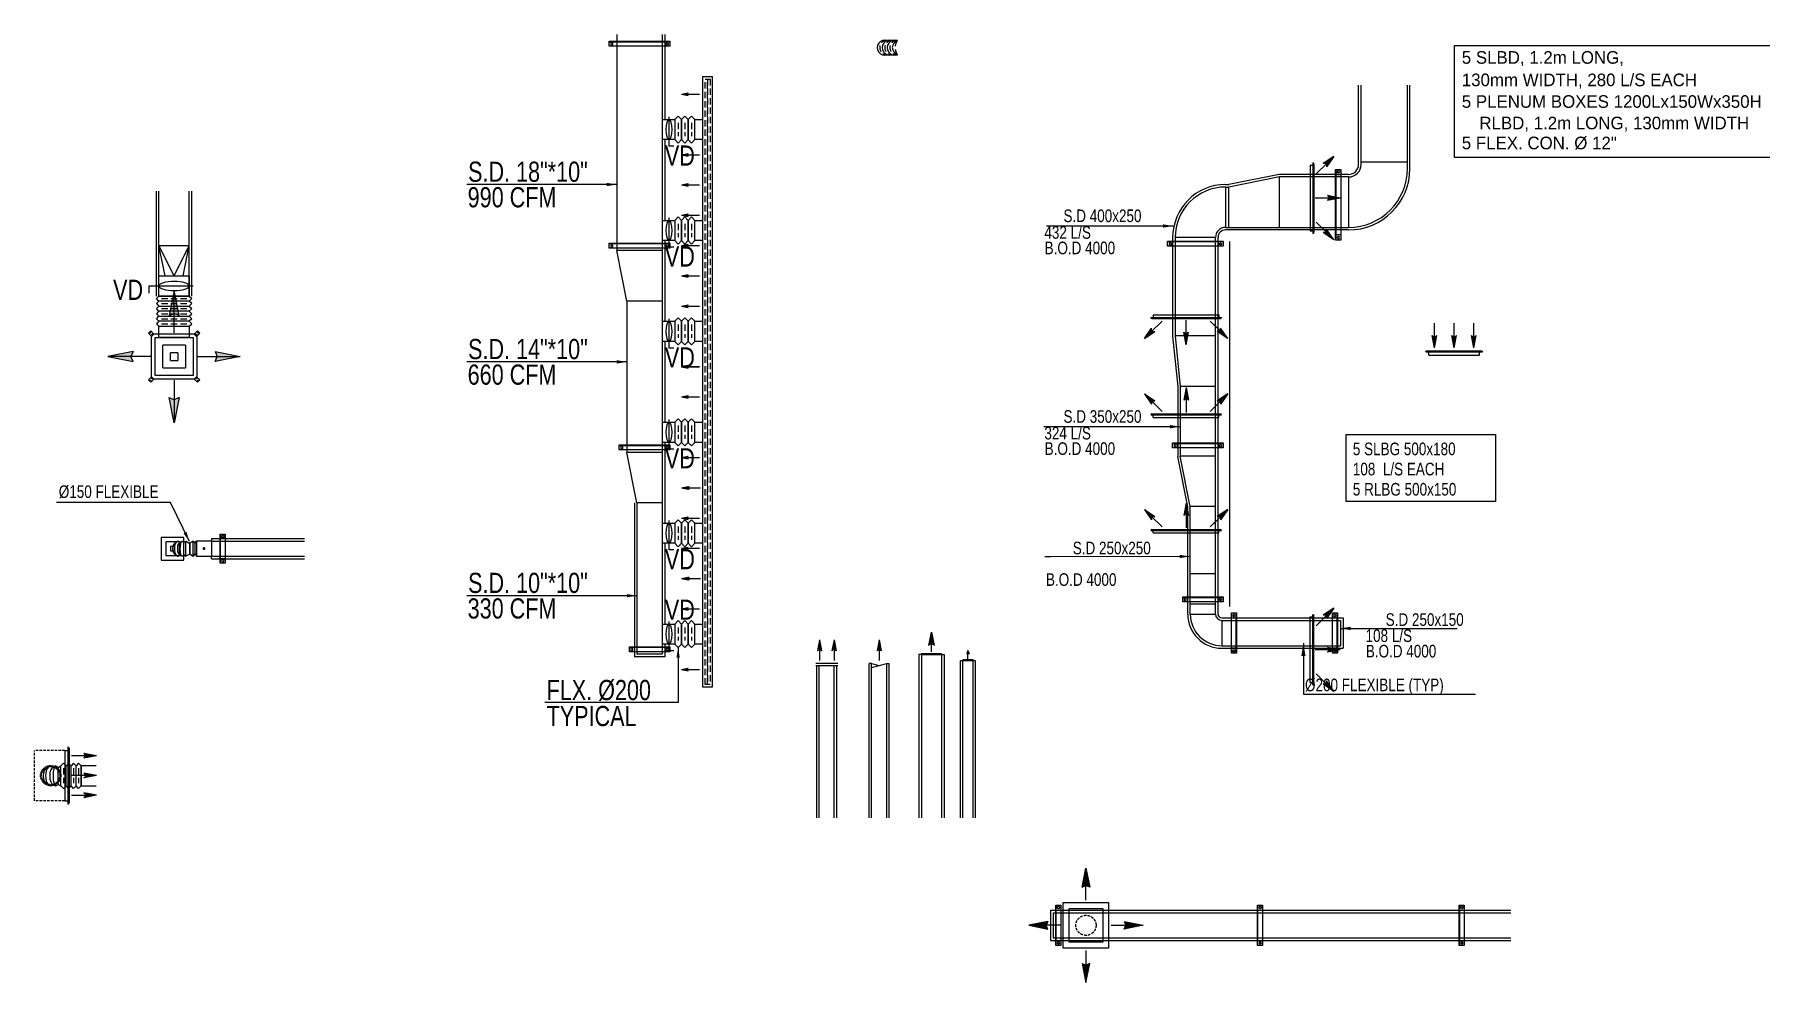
# Model space of a CAD drawing. Header units: millimetres. Extents: x -21221 to 1625077, y -149981 to 356550.
# Drawn here: x 780061 to 797169, y 228025 to 237419 of the extents above; entities that cross this region are included whole.
import ezdxf
from ezdxf.enums import TextEntityAlignment as Align

# ---------------------------------------------------------------- set-up
doc = ezdxf.new("R2010")
doc.units = ezdxf.units.MM
doc.header["$LTSCALE"] = 1000
doc.header["$MEASUREMENT"] = 0
doc.linetypes.add('HIDDEN', pattern=[0.375, 0.25, -0.125])
doc.linetypes.add('HIDDEN2', pattern=[0.1875, 0.125, -0.0625])
doc.layers.get('0').update_dxf_attribs({"linetype": 'CONTINUOUS'})
for name, color, linetype in [('11-F-A-DUCT', 11, 'CONTINUOUS'), ('12- S. & R.  DIFFUSER-GRILLES', 12, 'CONTINUOUS'), ('12- S. R.  DIFFUSER-GRILLES', 12, 'CONTINUOUS'), ('12-FLEXABLE', 12, 'CONTINUOUS'), ('3- SUPPLY DUCT', 3, 'CONTINUOUS'), ('3-SUPPLY-DUCT', 3, 'CONTINUOUS'), ('4-DUCT-TEXT', 4, 'CONTINUOUS'), ('9- DUCT INSULATION', 9, 'CONTINUOUS'), ('9- S.R.PIPE INSULATION', 9, 'CONTINUOUS'), ('_M-HVAC EQUIP.', 6, 'CONTINUOUS'), ('DIM-DPME-1-50', 10, 'CONTINUOUS')]:
    doc.layers.add(name, color=color, linetype=linetype)
doc.styles.add('DIM-DPME-1-50', font='romans.shx')
doc.styles.add('ROMANS', font='romans.shx', dxfattribs={"width": 0.85})
doc.styles.add('STENCIL', font='stencil.shx')
doc.styles.add('TEXT-P', font='stencil.shx', dxfattribs={"height": 0.3})
doc.dimstyles.new('ARROW', dxfattribs={"dimscale": 0, "dimtxt": 125, "dimasz": 125, "dimexe": 20, "dimexo": 20, "dimgap": 15, "dimtad": 1, "dimdec": 0, "dimzin": 1, "dimdsep": 46, "dimtxsty": 'DIM-DPME-1-50', "dimblk": 'DIM-DPME-1-50', "dimcen": 1.25, "dimdle": 250, "dimclrd": 33, "dimclre": 33, "dimclrt": 4, "dimadec": 0, "dimazin": 2, "dimtfac": 1, "dimtdec": 0, "dimtmove": 0, "dimatfit": 3, "dimfxl": 1, "dimtolj": 1, "dimtzin": 0, "dimarcsym": 0})
doc.dimstyles.get("Standard").update_dxf_attribs({"dimtxt": 125, "dimasz": 200, "dimexe": 0.18, "dimexo": 0.0625, "dimgap": 0.09, "dimtad": 0, "dimtih": 1, "dimtoh": 1, "dimdec": 4, "dimlfac": 0.1, "dimzin": 0, "dimdsep": 46, "dimtxsty": 'ROMANS', "dimcen": 0.09, "dimclrd": 1, "dimclre": 1, "dimclrt": 256, "dimadec": 0, "dimazin": 0, "dimtfac": 1, "dimtdec": 4, "dimtofl": 0, "dimtmove": 0, "dimatfit": 3, "dimfxl": 1, "dimtolj": 1, "dimtzin": 0, "dimarcsym": 0})

# ---------------------------------------------------------------- blocks, each defined once
blk = doc.blocks.new('4DS12')
at = {"color": 13}
for p, q in [((-40, 325), (0, 525)), ((0, 188), (0, 525)), ((0, 525), (40, 325)), ((-40, 325), (0, 342)), ((40, 325), (0, 342)), ((-325, 40), (-525, 0)), ((-188, 0), (-525, 0)), ((-525, 0), (-325, -40)), ((-325, 40), (-342, 0)), ((-325, -40), (-342, 0)), ((-90, 90), (-90, -90)), ((-90, 90), (90, 90)), ((-30, 30), (-30, -30)), ((-30, 30), (30, 30)), ((30, -30), (30, 30)), ((90, -90), (90, 90)), ((188, 0), (525, 0)), ((325, 40), (525, 0)), ((325, 40), (342, 0)), ((325, -40), (342, 0)), ((525, 0), (325, -40)), ((90, -90), (-90, -90)), ((30, -30), (-30, -30)), ((0, -188), (0, -525)), ((-40, -325), (0, -525)), ((-40, -325), (0, -342)), ((40, -325), (0, -342)), ((0, -525), (40, -325))]:
    blk.add_line(p, q, dxfattribs=at)
at = {"color": 12}
blk.add_lwpolyline([(-150, -150), (150, -150), (150, 150), (-150, 150)], close=True, dxfattribs=at)
at = {"color": 13}
for points in [[(-40, 325), (0, 342), (0, 525)], [(40, 325), (0, 342), (0, 525)], [(-325, 40), (-342, 0), (-525, 0)], [(-325, -40), (-342, 0), (-525, 0)], [(325, 40), (342, 0), (525, 0)], [(325, -40), (342, 0), (525, 0)], [(-40, -325), (0, -342), (0, -525)], [(40, -325), (0, -342), (0, -525)]]:
    blk.add_solid(points, dxfattribs=at)
blk = doc.blocks.new('DIM-DPME-1-50')
at = {"layer": 'DIM-DPME-1-50', "color": 4}
blk.add_line((0, 100), (0, -100), dxfattribs=at)
at = {"layer": 'DIM-DPME-1-50', "color": 5}
blk.add_line((70.71, 70.71), (-70.71, -70.71), dxfattribs=at)
at = {"layer": 'DIM-DPME-1-50'}
blk.add_line((100, 0), (-100, 0), dxfattribs=at)
blk = doc.blocks.new('S.G')
at = {"layer": '12- S. R.  DIFFUSER-GRILLES'}
for points in [[(0, 361), (24, 237), (0, 262), (-24, 237)], [(-413, 299), (-309, 228), (-343, 229), (-342, 195)], [(413, 299), (309, 228), (343, 229), (342, 195)]]:
    blk.add_hatch(color=13, dxfattribs=at).paths.add_polyline_path(points)
at = {"layer": '12- S. R.  DIFFUSER-GRILLES', "color": 13}
for p, q in [((0, 361), (-24, 237)), ((0, 361), (24, 237)), ((-413, 299), (-309, 228)), ((-413, 299), (-342, 195)), ((-343, 229), (-239, 125)), ((-343, 229), (-309, 228)), ((-343, 229), (-342, 195)), ((0, 262), (-24, 237)), ((0, 262), (0, 115)), ((0, 262), (24, 237)), ((343, 229), (239, 125)), ((413, 299), (309, 228)), ((343, 229), (309, 228)), ((413, 299), (342, 195)), ((343, 229), (342, 195))]:
    blk.add_line(p, q, dxfattribs=at)
at = {"layer": '12- S. R.  DIFFUSER-GRILLES'}
for p, q in [((-350, 90), (350, 90)), ((-350, 90), (-350, 90)), ((-340, 100), (340, 100)), ((-325, 65), (-325, 90)), ((-325, 65), (325, 65)), ((325, 65), (325, 90)), ((350, 90), (350, 90))]:
    blk.add_line(p, q, dxfattribs=at)
for centre, start, end in [((-340, 90), 90, 180), ((340, 90), 360, 90)]:
    blk.add_arc(centre, 10, start, end, dxfattribs=at)
blk = doc.blocks.new('*U914')
for points in [[(71, 195), (194, 219), (170, 195), (194, 172)], [(71, 0), (194, 23), (170, 0), (194, -24)], [(71, -196), (194, -172), (170, -196), (194, -219)]]:
    blk.add_hatch(color=13).paths.add_polyline_path(points)
at = {"color": 12}
for p, q in [((0, -250), (0, 250)), ((0, 250), (31, 250)), ((31, -281), (31, 281)), ((31, 281), (31, 281)), ((44, -269), (44, 269)), ((0, -250), (31, -250)), ((31, -281), (31, -281))]:
    blk.add_line(p, q, dxfattribs=at)
at = {"color": 13}
for p, q in [((71, 195), (194, 219)), ((71, 195), (194, 172)), ((170, 196), (195, 219)), ((170, 196), (317, 196)), ((170, 196), (195, 172)), ((71, 0), (194, 23)), ((170, 0), (195, 24)), ((170, 0), (317, 0)), ((170, 0), (195, -24)), ((71, 0), (194, -24)), ((71, -196), (194, -172)), ((71, -196), (194, -219)), ((170, -196), (195, -172)), ((170, -196), (317, -196)), ((170, -196), (195, -219))]:
    blk.add_line(p, q, dxfattribs=at)
at = {"color": 12}
for centre, start, end in [((31, 269), 0, 90), ((31, -269), 270, 0)]:
    blk.add_arc(centre, 12.5, start, end, dxfattribs=at)
blk = doc.blocks.new('S.')
at = {"layer": '12- S. & R.  DIFFUSER-GRILLES'}
for points in [[(613, 196), (490, 172), (514, 196), (490, 219)], [(613, 0), (490, -23), (514, 0), (490, 24)], [(613, -195), (490, -219), (514, -195), (490, -172)]]:
    blk.add_hatch(color=13, dxfattribs=at).paths.add_polyline_path(points)
at = {"layer": '12- S. & R.  DIFFUSER-GRILLES', "color": 12}
for p, q in [((300, 250), (300, -250)), ((300, 250), (331, 250)), ((331, 281), (331, -281)), ((331, 281), (331, 281)), ((344, 269), (344, -269)), ((300, -250), (331, -250)), ((331, -281), (331, -281))]:
    blk.add_line(p, q, dxfattribs=at)
at = {"layer": '12- S. & R.  DIFFUSER-GRILLES', "color": 13}
for p, q in [((514, 196), (367, 196)), ((613, 196), (490, 219)), ((514, 196), (490, 219)), ((613, 196), (490, 172)), ((514, 196), (490, 172)), ((613, 0), (490, 24)), ((514, 0), (490, 24)), ((613, 0), (490, -23)), ((514, 0), (367, 0)), ((514, 0), (490, -24)), ((514, -196), (367, -196)), ((613, -195), (490, -172)), ((514, -196), (490, -172)), ((613, -195), (490, -219)), ((514, -196), (490, -219))]:
    blk.add_line(p, q, dxfattribs=at)
at = {"layer": '12- S. & R.  DIFFUSER-GRILLES', "color": 12}
for centre, start, end in [((331, 269), 360, 90), ((331, -269), 270, 360)]:
    blk.add_arc(centre, 12.5, start, end, dxfattribs=at)
at = {"layer": '12-FLEXABLE', "linetype": 'HIDDEN', "ltscale": 0.05}
for radius in [100, 90]:
    blk.add_circle((160, 0), radius, dxfattribs=at)
at = {"layer": '3-SUPPLY-DUCT', "linetype": 'HIDDEN', "ltscale": 0.1}
for p, q in [((300, 250), (0, 250)), ((0, -250), (0, 250)), ((300, -250), (0, -250))]:
    blk.add_line(p, q, dxfattribs=at)
blk = doc.blocks.new('flexbend-o')
at = {"layer": '12-FLEXABLE'}
for p, q in [((0.5, 1), (-0.5, 1)), ((-0.421, 0.868), (-0.5, 1)), ((-0.5, 0.738), (-0.421, 0.868)), ((0.421, 0.868), (0.5, 1)), ((0.5, 0.738), (0.421, 0.868)), ((-0.5, 0.499), (-0.421, 0.614)), ((-0.421, 0.614), (-0.475, 0.698)), ((0.421, 0.614), (0.475, 0.698)), ((0.5, 0.499), (0.421, 0.614))]:
    blk.add_line(p, q, dxfattribs=at)
for centre, major_axis, ratio, start_param, end_param in [((0, 0.868), (0.421, 0), 0.069308, 3.141593, 6.283185), ((0, 0.497), (0.5, 0), 0.522915, 3.13548, 6.289298), ((0, 0.738), (0.5, 0), 0.25474, 3.141593, 6.283185), ((0, 0.614), (0.421, 0), 0.409731, 3.141593, 6.283185), ((0, 0.389), (0.421, 0), 0.63154, 3.276957, 6.147821)]:
    blk.add_ellipse(centre, major_axis=major_axis, ratio=ratio, start_param=start_param, end_param=end_param, dxfattribs=at)
at = {"layer": '12-FLEXABLE', "flags": 1}
for tag, p in [('A', (-0.5, 1)), ('B', (0.5, 1))]:
    blk.add_attdef(tag, text='', height=0.001, dxfattribs=at).set_placement(p, align=Align.MIDDLE)
blk = doc.blocks.new('A$C7BB643422')
at = {"layer": '12- S. R.  DIFFUSER-GRILLES'}
for p, q in [((-351, -103, 0), (-351, 97, 0)), ((-301, -103, 0), (-301, 97, 0)), ((-251, -103, 0), (-251, 97, 0)), ((-176, 122, 0), (-201, 97, 0)), ((-151, 97, 0), (-176, 122, 0)), ((-151, -103, 0), (-151, 97, 0))]:
    blk.add_line(p, q, dxfattribs=at)
at = {"layer": '12- S. R.  DIFFUSER-GRILLES', "color": 13, "linetype": 'HIDDEN', "ltscale": 0.25}
for p, q in [((-326, 73, 0), (-326, -76, 0)), ((-276, 73, 0), (-276, -76, 0)), ((-226, 73, 0), (-226, -76, 0)), ((-176, 73, 0), (-176, -76, 0))]:
    blk.add_line(p, q, dxfattribs=at)
at = {"layer": '12-FLEXABLE'}
for p, q in [((-326, 122, 0), (-351, 97, 0)), ((-301, 97, 0), (-326, 122, 0)), ((-276, 122, 0), (-301, 97, 0)), ((-301, -103, 0), (-301, 97, 0)), ((-301, -103, 0), (-301, 97, 0)), ((-251, 97, 0), (-276, 122, 0)), ((-226, 122, 0), (-251, 97, 0)), ((-251, -103, 0), (-251, 97, 0)), ((-251, -103, 0), (-251, 97, 0)), ((-201, 97, 0), (-226, 122, 0)), ((-201, -103), (-201, 97)), ((-201, -103), (-201, 97)), ((-326, -128, 0), (-351, -103, 0)), ((-301, -103, 0), (-326, -128, 0)), ((-276, -128, 0), (-301, -103, 0)), ((-251, -103), (-276, -128, 0)), ((-226, -127, 0), (-251, -103)), ((-201, -103, 0), (-226, -127, 0)), ((-176, -128, 0), (-201, -103, 0)), ((-151, -103, 0), (-176, -128, 0))]:
    blk.add_line(p, q, dxfattribs=at)
at = {"layer": '12-FLEXABLE', "elevation": 0}
blk.add_lwpolyline([(-1, 97), (-151, 97), (-151, -103), (-1, -103)], dxfattribs=at)
blk.add_lwpolyline([(-122, -65, 0, 0, 0), (-80, -9, 15, 15, 1), (-71, 3, 15, 15, 1), (-80, -9, 0, 0, 0), (-29, 59, 0, 0, 0)], format="xyseb", dxfattribs=at)
blk = doc.blocks.new('FLEX-CP482.46x150')
for p, q in [((166, 53), (150, 75)), ((182, 75), (166, 53)), ((166, 53), (182, 75)), ((166, -53), (166, 53)), ((220, 53), (182, 75)), ((182, 75), (182, -75)), ((217, 55), (255, 76)), ((217, -52), (217, 55)), ((220, -53), (220, 53)), ((255, 76), (255, -74)), ((166, -53), (150, -75)), ((150, -75), (166, -53)), ((182, -75), (166, -53)), ((220, -53), (182, -75)), ((182, -75), (220, -53)), ((255, -74), (217, -52))]:
    blk.add_line(p, q)
blk.add_lwpolyline([(0, -75), (150, -75), (150, 75), (0, 75)])
blk.add_lwpolyline([(116, 41, 0, 0, 0), (80, 5, 15, 15, 1), (70, -5, 15, 15, 1), (80, 5, 0, 0, 0), (34, -41, 0, 0, 0)], format="xyseb")
at = {"xscale": 150, "yscale": 150, "zscale": 150, "rotation": 90}
blk.add_blockref('flexbend-o', (405, 1), dxfattribs=at)
blk = doc.blocks.new('4DS9')
at = {"color": 13}
for points in [[(0, 283, 0, 30.1, 0), (0, 210, 0, 0, 0), (0, 148, 0, 0, 0)], [(-283, 0, 0, 30.1, 0), (-210, 0, 0, 0, 0), (-148, 0, 0, 0, 0)], [(283, 0, 0, 30.1, 0), (210, 0, 0, 0, 0), (148, 0, 0, 0, 0)], [(0, -283, 0, 30.1, 0), (0, -210, 0, 0, 0), (0, -148, 0, 0, 0)]]:
    blk.add_lwpolyline(points, format="xyseb", dxfattribs=at)
at = {"color": 12}
blk.add_lwpolyline([(-112, -112), (112, -112), (112, 112), (-112, 112)], close=True, dxfattribs=at)
at = {"color": 13}
for points in [[(-68, -68), (68, -68), (68, 68), (-68, 68)], [(-22, -22), (22, -22), (22, 22), (-22, 22)]]:
    blk.add_lwpolyline(points, close=True, dxfattribs=at)
blk = doc.blocks.new('F.C')
at = {"layer": '3-SUPPLY-DUCT', "color": 12, "linetype": 'Continuous'}
blk.add_line((-100, 0), (100, 0), dxfattribs=at)
at = {"layer": '3-SUPPLY-DUCT', "color": 13, "linetype": 'HIDDEN', "ltscale": 0.25}
for p, q in [((-67, -157), (65, -157)), ((-67, -224), (65, -224)), ((-67, -291), (65, -291))]:
    blk.add_line(p, q, dxfattribs=at)
at = {"layer": '3-SUPPLY-DUCT', "color": 12, "linetype": 'Continuous'}
for points in [[(-100, 0), (-100, -125), (100, -125), (100, 0)], [(134, -158), (100, -192), (-100, -192), (-134, -158), (-100, -125), (100, -125), (134, -158)], [(166, -116), (166, -68), (-126, -68)], [(134, -225), (100, -258), (-100, -258), (-134, -225), (-100, -192), (100, -192), (134, -225)], [(134, -291), (100, -325), (-100, -325), (-134, -291), (-100, -258), (100, -258), (134, -291)]]:
    blk.add_lwpolyline(points, dxfattribs=at)
blk.add_lwpolyline([(100, -400), (100, -325), (-100, -325), (-100, -400)], close=True, dxfattribs=at)
blk.add_ellipse((0, -68), major_axis=(-100, 0), ratio=0.300588, dxfattribs=at)
blk = doc.blocks.new('s vector')
blk.add_hatch(color=13).paths.add_polyline_path([(0, 200), (13, 132), (0, 145), (-13, 132)])
at = {"color": 13}
for p, q in [((0, 200), (-13, 132)), ((0, 200), (13, 132)), ((0, 145), (-13, 132)), ((0, 145), (0, 20)), ((0, 145), (13, 132))]:
    blk.add_line(p, q, dxfattribs=at)
blk = doc.blocks.new('A$C45603DD6')
at = {"layer": '3-SUPPLY-DUCT', "color": 12}
blk.add_lwpolyline([(0, -3024), (-100, -3024), (-100, 3024), (0, 3024)], close=True, dxfattribs=at)
at = {"layer": '3-SUPPLY-DUCT', "color": 13, "linetype": 'HIDDEN', "ltscale": 0.25}
for points in [[(-50, -3000), (-50, 3000), (-75, 3000), (-75, -3000)], [(-25, -3000), (-25, 3000), (-50, 3000), (-50, -3000)]]:
    blk.add_lwpolyline(points, close=True, dxfattribs=at)
at = {"layer": '3-SUPPLY-DUCT', "color": 33, "linetype": 'Continuous', "rotation": 90}
for p in [(-110, 2850), (-110, 2250), (-110, 1950), (-99, 1950), (-110, 1650), (-110, 1350), (-110, 1050), (-99, 1050), (-110, 750), (-110, 150), (-110, -150), (-110, -750), (-110, -1050), (-110, -1351), (-110, -1651), (-110, -1951), (-110, -2251), (-110, -2850)]:
    blk.add_blockref('s vector', p, dxfattribs=at)
at = {"layer": '3-SUPPLY-DUCT', "color": 33, "linetype": 'Continuous', "extrusion": (0, 0, -1), "zscale": -1, "rotation": 270}
for p in [(110, 2850), (110, 2250), (110, 1950), (110, 1650), (110, 1350), (110, 1050), (110, 750), (110, 150), (110, -151), (110, -751), (110, -1051), (110, -1351), (110, -1651), (110, -1951), (110, -2251), (110, -2851)]:
    blk.add_blockref('s vector', p, dxfattribs=at)
at = {"layer": '3-SUPPLY-DUCT', "color": 33, "linetype": 'Continuous', "xscale": -1, "rotation": 90}
for p in [(-99, 1950), (-99, 1049)]:
    blk.add_blockref('s vector', p, dxfattribs=at)
blk = doc.blocks.new('A$C31B2604D')
at = {"layer": '11-F-A-DUCT', "color": 13}
for p, q in [((75, 198), (55, 98)), ((75, 50), (75, 198)), ((95, 98), (75, 198))]:
    blk.add_line(p, q, dxfattribs=at)
at = {"layer": '11-F-A-DUCT'}
for p, q in [((150, 38), (0, 38)), ((0, 38), (0, 0)), ((150, 32), (0, 32)), ((150, 38), (150, 0))]:
    blk.add_line(p, q, dxfattribs=at)
at = {"layer": '11-F-A-DUCT', "color": 13}
for points in [[(55, 98), (75, 106), (75, 198)], [(95, 98), (75, 106), (75, 198)]]:
    blk.add_solid(points, dxfattribs=at)
blk = doc.blocks.new('FG')
at = {"lineweight": -3}
blk.add_hatch(color=256, dxfattribs=at).paths.add_polyline_path([(107, 192), (137, 283), (168, 192)])
at = {"linetype": 'Continuous', "lineweight": -3}
for p, q in [((275, 25), (0, 25)), ((0, 25), (0, 0)), ((275, 0), (0, 0)), ((275, 25), (275, 0))]:
    blk.add_line(p, q, dxfattribs=at)
at = {"lineweight": -3}
for p, q in [((137, 283), (107, 192)), ((168, 192), (107, 192)), ((137, 283), (168, 192)), ((137, 25), (137, 192))]:
    blk.add_line(p, q, dxfattribs=at)
blk = doc.blocks.new('S10')
at = {"color": 9, "linetype": 'HIDDEN2', "ltscale": 500}
blk.add_line((-200, 20), (200, 20), dxfattribs=at)
at = {"color": 9}
for points in [[(-200, 25), (200, 25), (200, -25), (-200, -25)], [(-185, -9), (-175, -15), (-165, -9), (-165, 3), (-175, 9), (-185, 3)], [(185, -9), (175, -15), (165, -9), (165, 3), (175, 9), (185, 3)]]:
    blk.add_lwpolyline(points, close=True, dxfattribs=at)
blk = doc.blocks.new('S14')
at = {"color": 9, "linetype": 'HIDDEN2', "ltscale": 500}
blk.add_line((-250, 20), (250, 20), dxfattribs=at)
at = {"color": 9}
for points in [[(-250, 25), (250, 25), (250, -25), (-250, -25)], [(-235, -9), (-225, -15), (-215, -9), (-215, 3), (-225, 9), (-235, 3)], [(235, -9), (225, -15), (215, -9), (215, 3), (225, 9), (235, 3)]]:
    blk.add_lwpolyline(points, close=True, dxfattribs=at)
blk = doc.blocks.new('S18')
at = {"color": 9, "linetype": 'HIDDEN2', "ltscale": 500}
blk.add_line((-300, 20), (300, 20), dxfattribs=at)
at = {"color": 9}
for points in [[(-300, 25), (300, 25), (300, -25), (-300, -25)], [(-285, -9), (-275, -15), (-265, -9), (-265, 3), (-275, 9), (-285, 3)], [(285, -9), (275, -15), (265, -9), (265, 3), (275, 9), (285, 3)]]:
    blk.add_lwpolyline(points, close=True, dxfattribs=at)
blk = doc.blocks.new('18X18-S-200-FLEX')
at = {"color": 13}
for p, q in [((-38, 379), (0, 566)), ((0, 250), (0, 566)), ((0, 566), (37, 379)), ((-38, 379), (0, 395)), ((37, 379), (0, 395)), ((-379, 37), (-566, 0)), ((-379, 37), (-395, 0)), ((379, 37), (566, 0)), ((379, 37), (395, 0)), ((-250, 0), (-566, 0)), ((-566, 0), (-379, -38)), ((-379, -38), (-395, 0)), ((250, 0), (566, 0)), ((379, -38), (395, 0)), ((566, 0), (379, -38)), ((0, -250), (0, -566)), ((-38, -379), (0, -566)), ((-38, -379), (0, -395)), ((37, -379), (0, -395)), ((0, -566), (37, -379))]:
    blk.add_line(p, q, dxfattribs=at)
for points in [[(-38, 379), (0, 395), (0, 566)], [(37, 379), (0, 395), (0, 566)], [(-379, 37), (-395, 0), (-566, 0)], [(379, 37), (395, 0), (566, 0)], [(-379, -38), (-395, 0), (-566, 0)], [(379, -38), (395, 0), (566, 0)], [(-38, -379), (0, -395), (0, -566)], [(37, -379), (0, -395), (0, -566)]]:
    blk.add_solid(points, dxfattribs=at)
at = {"layer": '12- S. & R.  DIFFUSER-GRILLES', "ltscale": 0.2}
blk.add_lwpolyline([(225, 225), (225, -225), (-225, -225), (-225, 225)], close=True, dxfattribs=at)
at = {"layer": '12- S. & R.  DIFFUSER-GRILLES', "color": 13, "ltscale": 0.2}
blk.add_lwpolyline([(168, 168), (168, -168), (-168, -168), (-168, 168)], close=True, dxfattribs=at)
at = {"layer": '12- S. & R.  DIFFUSER-GRILLES', "color": 13, "linetype": 'HIDDEN2', "ltscale": 0.2}
blk.add_circle((0, 0), 100, dxfattribs=at)

msp = doc.modelspace()

# ---------------------------------------------------------------- hatches: boundary and pattern name
at = {"layer": '11-F-A-DUCT'}
for points in [[(787841.4, 231419.8), (787862.3, 231310.3), (787841.4, 231331.8), (787820.4, 231310.3)], [(787986.2, 231419.8), (787965.2, 231310.3), (787986.2, 231331.8), (788007.1, 231310.3)], [(788433.3, 231419.8), (788412.3, 231310.3), (788433.3, 231331.8), (788454.2, 231310.3)]]:
    msp.add_hatch(color=256, dxfattribs=at).paths.add_polyline_path(points)

# ---------------------------------------------------------------- linework, layer by layer
at = {"color": 9}
for p, q in [((792958, 235382.5), (792958, 236082.5)), ((792958, 236082.5), (793008, 236082.5)), ((792958, 236032.5), (793008, 236032.5)), ((792974.2, 236057.5), (792980.1, 236067.7)), ((792980.1, 236047.3), (792974.2, 236057.5)), ((792980.1, 236067.7), (792991.9, 236067.7)), ((792991.9, 236047.3), (792980.1, 236047.3)), ((792991.9, 236067.7), (792997.9, 236057.5)), ((792997.9, 236057.5), (792991.9, 236047.3)), ((793008, 236082.5), (793008, 235382.5)), ((793008, 235432.5), (792958, 235432.5)), ((792980.1, 235417.7), (792974.2, 235407.5)), ((792991.9, 235417.7), (792980.1, 235417.7)), ((792997.9, 235407.5), (792991.9, 235417.7)), ((791292.2, 235371.8), (791842.2, 235371.8)), ((791292.2, 235321.8), (791292.2, 235371.8)), ((791842.2, 235321.8), (791292.2, 235321.8)), ((791317.2, 235355.6), (791307, 235349.7)), ((791307, 235349.7), (791307, 235337.9)), ((791307, 235337.9), (791317.2, 235332)), ((791327.4, 235349.7), (791317.2, 235355.6)), ((791317.2, 235332), (791327.4, 235337.9)), ((791327.4, 235337.9), (791327.4, 235349.7)), ((791342.2, 235321.8), (791342.2, 235371.8)), ((791792.2, 235371.8), (791792.2, 235321.8)), ((791807, 235349.7), (791817.2, 235355.6)), ((791807, 235337.9), (791807, 235349.7)), ((791817.2, 235332), (791807, 235337.9)), ((791817.2, 235355.6), (791827.4, 235349.7)), ((791827.4, 235337.9), (791817.2, 235332)), ((791827.4, 235349.7), (791827.4, 235337.9)), ((791842.2, 235371.8), (791842.2, 235321.8)), ((793008, 235382.5), (792958, 235382.5)), ((792974.2, 235407.5), (792980.1, 235397.3)), ((792980.1, 235397.3), (792991.9, 235397.3)), ((792991.9, 235397.3), (792997.9, 235407.5)), ((791342.2, 233371.8), (791842.2, 233371.8)), ((791342.2, 233321.8), (791342.2, 233371.8)), ((791392.2, 233321.8), (791392.2, 233371.8)), ((791792.2, 233371.8), (791792.2, 233321.8)), ((791842.2, 233371.8), (791842.2, 233321.8)), ((791842.2, 233321.8), (791342.2, 233321.8)), ((791367.2, 233355.6), (791357, 233349.7)), ((791357, 233349.7), (791357, 233337.9)), ((791357, 233337.9), (791367.2, 233332)), ((791377.4, 233349.7), (791367.2, 233355.6)), ((791367.2, 233332), (791377.4, 233337.9)), ((791377.4, 233337.9), (791377.4, 233349.7)), ((791807, 233349.7), (791817.2, 233355.6)), ((791807, 233337.9), (791807, 233349.7)), ((791817.2, 233332), (791807, 233337.9)), ((791817.2, 233355.6), (791827.4, 233349.7)), ((791827.4, 233337.9), (791817.2, 233332)), ((791827.4, 233349.7), (791827.4, 233337.9)), ((781949.7, 232424.6), (781899.7, 232424.6)), ((781904.7, 232180), (781904.7, 232469.2)), ((781949.7, 232224.6), (781899.7, 232224.6)), ((791442.2, 231845.8), (791842.2, 231845.8)), ((791442.2, 231795.8), (791442.2, 231845.8)), ((791467.2, 231829.6), (791457, 231823.7)), ((791457, 231823.7), (791457, 231811.9)), ((791477.4, 231823.7), (791467.2, 231829.6)), ((791477.4, 231811.9), (791477.4, 231823.7)), ((791492.2, 231795.8), (791492.2, 231845.8)), ((791792.2, 231845.8), (791792.2, 231795.8)), ((791807, 231823.7), (791817.2, 231829.6)), ((791807, 231811.9), (791807, 231823.7)), ((791817.2, 231829.6), (791827.4, 231823.7)), ((791827.4, 231823.7), (791827.4, 231811.9)), ((791842.2, 231845.8), (791842.2, 231795.8)), ((791842.2, 231795.8), (791442.2, 231795.8)), ((791457, 231811.9), (791467.2, 231806)), ((791467.2, 231806), (791477.4, 231811.9)), ((791817.2, 231806), (791807, 231811.9)), ((791827.4, 231811.9), (791817.2, 231806)), ((791925, 231287.3), (791925, 231687.3)), ((791925, 231687.3), (791975, 231687.3)), ((791941.1, 231672.5), (791935.2, 231662.3)), ((791935.2, 231662.3), (791941.1, 231652)), ((791952.9, 231672.5), (791941.1, 231672.5)), ((791941.1, 231652), (791952.9, 231652)), ((791958.9, 231662.3), (791952.9, 231672.5)), ((791952.9, 231652), (791958.9, 231662.3)), ((791975, 231687.3), (791975, 231287.3)), ((792925.5, 231287.3), (792925.5, 231687.3)), ((792925.5, 231687.3), (792975.5, 231687.3)), ((792941.6, 231672.5), (792935.7, 231662.3)), ((792935.7, 231662.3), (792941.6, 231652)), ((792953.4, 231672.5), (792941.6, 231672.5)), ((792941.6, 231652), (792953.4, 231652)), ((792959.4, 231662.3), (792953.4, 231672.5)), ((792953.4, 231652), (792959.4, 231662.3)), ((792975.5, 231687.3), (792975.5, 231287.3)), ((791925, 231637.3), (791975, 231637.3)), ((792925.5, 231637.3), (792975.5, 231637.3)), ((791975, 231337.3), (791925, 231337.3)), ((791935.2, 231312.3), (791941.1, 231322.5)), ((791941.1, 231302), (791935.2, 231312.3)), ((791941.1, 231322.5), (791952.9, 231322.5)), ((791952.9, 231322.5), (791958.9, 231312.3)), ((791958.9, 231312.3), (791952.9, 231302)), ((792975.5, 231337.3), (792925.5, 231337.3)), ((792935.7, 231312.3), (792941.6, 231322.5)), ((792941.6, 231302), (792935.7, 231312.3)), ((792941.6, 231322.5), (792953.4, 231322.5)), ((792953.4, 231322.5), (792959.4, 231312.3)), ((792959.4, 231312.3), (792953.4, 231302)), ((791975, 231287.3), (791925, 231287.3)), ((791952.9, 231302), (791941.1, 231302)), ((792975.5, 231287.3), (792925.5, 231287.3)), ((792953.4, 231302), (792941.6, 231302))]:
    msp.add_line(p, q, dxfattribs=at)
at = {"color": 9, "linetype": 'HIDDEN2', "ltscale": 500}
for p, q in [((792963, 235382.5), (792963, 236082.5)), ((791292.2, 235366.8), (791842.2, 235366.8)), ((791342.2, 233366.8), (791842.2, 233366.8)), ((791442.2, 231840.8), (791842.2, 231840.8)), ((791970, 231687.3), (791970, 231287.3)), ((792970.5, 231687.3), (792970.5, 231287.3))]:
    msp.add_line(p, q, dxfattribs=at)
at = {"color": 7}
msp.add_line((791907.2, 235367.3), (791907.2, 231752.3), dxfattribs=at)
at = {"color": 9}
for points in [[(781899.7, 232180), (781899.7, 232469.2), (781949.7, 232469.2), (781949.7, 232180)], [(781933.6, 232454.5), (781939.5, 232444.2), (781933.6, 232434), (781921.8, 232434), (781915.8, 232444.2), (781921.8, 232454.5)], [(781933.6, 232194.8), (781939.5, 232205), (781933.6, 232215.3), (781921.8, 232215.3), (781915.8, 232205), (781921.8, 232194.8)]]:
    msp.add_lwpolyline(points, close=True, dxfattribs=at)
at = {"layer": '11-F-A-DUCT'}
for p, q in [((787841.4, 231419.8), (787820.4, 231310.3)), ((787841.4, 231331.8), (787820.4, 231310.3)), ((787841.4, 231419.8), (787862.3, 231310.3)), ((787841.4, 231419.8), (787841.4, 231215.1)), ((787841.4, 231331.8), (787862.3, 231310.3)), ((787986.2, 231419.8), (787965.2, 231310.3)), ((787986.2, 231331.8), (787965.2, 231310.3)), ((787986.2, 231419.8), (787986.2, 231215.1)), ((787986.2, 231419.8), (788007.1, 231310.3)), ((787986.2, 231331.8), (788007.1, 231310.3)), ((788433.3, 231419.8), (788412.3, 231310.3)), ((788433.3, 231331.8), (788412.3, 231310.3)), ((788433.3, 231419.8), (788433.3, 231215.1)), ((788433.3, 231419.8), (788454.2, 231310.3)), ((788433.3, 231331.8), (788454.2, 231310.3)), ((787803.9, 231190.1), (788023.7, 231190.1)), ((787803.9, 231165.1), (788023.7, 231165.1)), ((787838.8, 229655.6), (787838.8, 231165.1)), ((787988.8, 229655.6), (787988.8, 231165.1)), ((788358.3, 229655.6), (788358.3, 231185.2)), ((788358.3, 231145.1), (788508.3, 231185.2)), ((788358.3, 231185.2), (788433.3, 231165.1)), ((788508.3, 229655.6), (788508.3, 231185.2)), ((788851.7, 231283.7), (788851.7, 229655.6)), ((789051.7, 231283.7), (789051.7, 229655.6)), ((789264, 229655.6), (789264, 231212.8)), ((789364, 229655.6), (789364, 231212.8))]:
    msp.add_line(p, q, dxfattribs=at)
at = {"layer": '11-F-A-DUCT', "color": 9}
for p, q in [((787813.8, 229655.6), (787813.8, 231165.1)), ((788013.8, 229655.6), (788013.8, 231165.1)), ((788333.3, 229655.6), (788333.3, 231185.2)), ((788358.3, 231185.2), (788333.3, 231185.2)), ((788508.3, 231185.2), (788533.3, 231185.2)), ((788533.3, 229655.6), (788533.3, 231185.2)), ((788826.7, 231275.8), (788826.7, 229655.6)), ((788851.7, 231275.8), (788826.7, 231275.8)), ((789051.7, 231275.8), (789076.7, 231275.8)), ((789076.7, 231275.8), (789076.7, 229655.6)), ((789239, 229655.6), (789239, 231212.8)), ((789389, 231212.8), (789239, 231212.8)), ((789389, 229655.6), (789389, 231212.8))]:
    msp.add_line(p, q, dxfattribs=at)
at = {"layer": '11-F-A-DUCT', "color": 12}
for centre, start, end in [((788488.9, 237289.8), 70.52023, 289.47977), ((788538.8, 237289.8), 70.52023, 289.47977), ((788588.8, 237289.8), 70.52023, 289.47977), ((788638.7, 237289.8), 109.39817, 250.60183)]:
    msp.add_arc(centre, 75, start, end, dxfattribs=at)
at = {"layer": '11-F-A-DUCT', "color": 13, "linetype": 'HIDDEN', "ltscale": 0.25}
for centre, radius, start, end in [((788509.7, 237289.8), 70.8, 86.59867, 273.40133), ((788559.6, 237289.8), 70.8, 86.59867, 273.40133), ((788609.6, 237289.8), 70.8, 86.59867, 273.40133), ((788715.1, 237289.8), 123.6, 145.09205, 214.90795)]:
    msp.add_arc(centre, radius, start, end, dxfattribs=at)
at = {"layer": '3- SUPPLY DUCT'}
for p, q in [((785832.3, 237419.2), (785832.3, 235277.2)), ((786282.3, 237419.2), (786282.3, 231277.2)), ((793211.3, 236132.5), (793211.3, 236918.4)), ((793669.6, 236090.8), (793669.6, 236918.4)), ((793669.6, 236155.5), (793211.3, 236155.5)), ((792400.8, 236007.5), (791900.8, 235907.5)), ((793086.3, 236007.5), (792400.8, 236007.5)), ((792400.8, 235507.5), (792400.8, 236007.5)), ((793086.3, 236007.5), (793086.3, 235507.5)), ((791867.2, 235907.5), (791900.8, 235907.5)), ((791867.2, 235907.5), (791867.2, 235507.5)), ((791867.2, 235907.5), (791867.2, 235907.5)), ((791900.8, 235507.5), (791900.8, 235907.5)), ((791867.2, 235507.5), (793086.3, 235507.5)), ((786282.3, 235277.2), (785832.3, 235277.2)), ((785932.3, 234777.2), (785832.3, 235277.2)), ((791367.2, 235407.5), (791367.2, 234432.3)), ((791767.2, 235407.5), (791367.2, 235407.5)), ((791767.2, 231674.8), (791767.2, 235407.5)), ((785932.3, 234777.2), (785932.3, 233277.2)), ((786282.3, 234777.2), (785932.3, 234777.2)), ((791767.2, 234432.3), (791367.2, 234432.3)), ((791367.2, 234432.3), (791417.2, 233932.3)), ((791417.2, 233932.3), (791417.2, 233241.1)), ((791767.2, 233932.3), (791417.2, 233932.3)), ((786282.3, 233277.2), (785932.3, 233277.2)), ((786032.3, 232777.2), (785932.3, 233277.2)), ((791767.2, 233241.1), (791417.2, 233241.1)), ((791517.2, 232741.1), (791417.2, 233241.1)), ((786032.3, 232777.2), (786032.3, 231277.2)), ((786282.3, 232777.2), (786032.3, 232777.2)), ((791517.2, 231674.8), (791517.2, 232741.1)), ((791767.2, 232741.1), (791517.2, 232741.1)), ((781816, 232399.6), (781816, 232249.6)), ((781816, 232399.6), (782736.3, 232399.6)), ((781816, 232249.6), (782736.3, 232249.6)), ((791517.2, 232076.3), (791767.2, 232076.3)), ((791517.2, 231776.3), (791767.2, 231776.3)), ((791517.2, 231674.8), (791767.2, 231674.8)), ((791517.2, 231649.8), (791517.2, 231649.8)), ((791829.7, 231612.3), (793006.6, 231612.3)), ((791829.7, 231612.3), (791829.7, 231362.3)), ((793006.6, 231612.3), (793006.6, 231362.3)), ((791829.7, 231362.3), (793006.6, 231362.3)), ((786282.3, 231277.2), (786032.3, 231277.2)), ((790158.2, 228716.1), (794695.2, 228716.1)), ((790158.2, 228716.1), (790158.2, 228466.1)), ((790158.2, 228466.1), (794695.2, 228466.1))]:
    msp.add_line(p, q, dxfattribs=at)
at = {"layer": '3- SUPPLY DUCT', "color": 9}
for p, q in [((786307.3, 237419.2), (786307.3, 236577.2)), ((793186.3, 236132.5), (793186.3, 236918.4)), ((793694.6, 236132.5), (793694.6, 236918.4)), ((786307.3, 236377.2), (786307.3, 235577.2)), ((793694.6, 236090.8), (793694.6, 236165.1)), ((791867.2, 235932.5), (791900.8, 235932.5)), ((792398.3, 236032.5), (791898.3, 235932.5)), ((793086.3, 236032.5), (792398.3, 236032.5)), ((793086.3, 235482.5), (791867.2, 235482.5)), ((786307.3, 235377.2), (786307.3, 234577.2)), ((791342.2, 235407.5), (791342.2, 234431.1)), ((791792.2, 231674.8), (791792.2, 235407.5)), ((791342.2, 234431.1), (791392.3, 233929.8)), ((786307.3, 234377.2), (786307.3, 233577.2)), ((791392.2, 233932.3), (791392.2, 233238.6)), ((786307.3, 233377.2), (786307.3, 232577.2)), ((791492.2, 232738.6), (791392.2, 233238.6)), ((786007.3, 232777.2), (786007.3, 231252.2)), ((791492.2, 231674.8), (791492.2, 232738.6)), ((786307.3, 232377.2), (786307.3, 231577.2)), ((791829.7, 231637.3), (793031.6, 231637.3)), ((793031.6, 231637.3), (793031.6, 231337.3)), ((786307.3, 231377.2), (786307.3, 231252.2)), ((791829.7, 231337.3), (793031.6, 231337.3)), ((786307.3, 231252.2), (786007.3, 231252.2)), ((790133.2, 228741.1), (794695.2, 228741.1)), ((790133.2, 228741.1), (790133.2, 228441.1)), ((790133.2, 228441.1), (794695.2, 228441.1))]:
    msp.add_line(p, q, dxfattribs=at)
at = {"layer": '3- SUPPLY DUCT', "color": 9, "linetype": 'Continuous'}
for p, q in [((781269.6, 234827.6), (781269.6, 235865.2)), ((781619.6, 234827.6), (781619.6, 235865.2))]:
    msp.add_line(p, q, dxfattribs=at)
at = {"layer": '3- SUPPLY DUCT', "linetype": 'Continuous'}
for p, q in [((781294.6, 234827.6), (781294.6, 235865.2)), ((781594.6, 234827.6), (781594.6, 235865.2)), ((781294.6, 235327.6), (781594.6, 235327.6)), ((781444.6, 235027.6), (781294.6, 235327.6)), ((781355.8, 235027.6), (781294.6, 235327.6)), ((781444.6, 235027.6), (781594.6, 235327.6)), ((781533.5, 235027.6), (781594.6, 235327.6))]:
    msp.add_line(p, q, dxfattribs=at)
at = {"layer": '3- SUPPLY DUCT', "color": 13, "linetype": 'HIDDEN', "ltscale": 0.25}
for p, q in [((781319.6, 234802.6), (781569.6, 234802.6)), ((781319.6, 234752.6), (781569.6, 234752.6)), ((781319.6, 234702.6), (781569.6, 234702.6)), ((781319.6, 234652.6), (781569.6, 234652.6)), ((781319.6, 234602.6), (781569.6, 234602.6)), ((781319.6, 234552.6), (781569.6, 234552.6))]:
    msp.add_line(p, q, dxfattribs=at)
at = {"layer": '3- SUPPLY DUCT', "color": 12, "linetype": 'Continuous'}
msp.add_lwpolyline([(781196, 234856.4), (781196, 234927.6), (781632.9, 234927.6)], dxfattribs=at)
for points in [[(781294.6, 234827.6), (781294.6, 235027.6), (781594.6, 235027.6), (781594.6, 234827.6)], [(781294.6, 234415.1), (781294.6, 234527.6), (781594.6, 234527.6), (781594.6, 234415.1)]]:
    msp.add_lwpolyline(points, close=True, dxfattribs=at)
at = {"layer": '3- SUPPLY DUCT', "linetype": 'Continuous'}
for points in [[(781189.9, 234459.1), (781221.8, 234427.2), (781245, 234450.5), (781213.2, 234482.3)], [(781699.4, 234459.1), (781667.5, 234427.2), (781644.3, 234450.5), (781676.1, 234482.3)], [(781189.9, 233996.2), (781221.8, 234028), (781245, 234004.7), (781213.2, 233972.9)], [(781699.4, 233996.2), (781667.5, 234028), (781644.3, 234004.7), (781676.1, 233972.9)]]:
    msp.add_lwpolyline(points, close=True, dxfattribs=at)
for points in [[(781219.6, 234025.9), (781219.6, 234429.4)], [(781242.9, 234452.6), (781646.4, 234452.6)], [(781669.6, 234429.4), (781669.6, 234025.9)], [(781646.4, 234002.6), (781242.9, 234002.6)]]:
    msp.add_lwpolyline(points, dxfattribs=at)
at = {"layer": '3- SUPPLY DUCT', "color": 33}
msp.add_lwpolyline([(793062.4, 233455.8), (794543.3, 233455.8), (794543.3, 232792.2), (793062.4, 232792.2)], close=True, dxfattribs=at)
at = {"layer": '3- SUPPLY DUCT', "linetype": 'Continuous'}
for centre in [(781207.3, 234464.9), (781227.6, 234444.7), (781661.7, 234444.7), (781681.9, 234464.9), (781207.3, 233990.3), (781227.6, 234010.6), (781661.7, 234010.6), (781681.9, 233990.3)]:
    msp.add_circle(centre, 4.68, dxfattribs=at)
at = {"layer": '3- SUPPLY DUCT'}
for centre, radius, start, end in [((793086.3, 236132.5), 125, 270, 0), ((793086.3, 236090.8), 583.3, 270, 0), ((791867.2, 235407.5), 500, 90, 180), ((791867.2, 235407.5), 100, 90, 180), ((791829.7, 231674.8), 312.5, 180, 270), ((791829.7, 231674.8), 62.5, 180, 270)]:
    msp.add_arc(centre, radius, start, end, dxfattribs=at)
at = {"layer": '3- SUPPLY DUCT', "color": 9}
for centre, radius, start, end in [((793086.3, 236132.5), 100, 270, 0), ((791867.2, 235407.5), 525, 90, 180), ((793086.3, 236090.8), 608.3, 270, 0), ((791867.2, 235407.5), 75, 90, 180), ((791829.7, 231674.8), 337.5, 180, 270), ((791829.7, 231674.8), 37.5, 180, 270)]:
    msp.add_arc(centre, radius, start, end, dxfattribs=at)
at = {"layer": '3- SUPPLY DUCT', "color": 12, "linetype": 'Continuous', "extrusion": (0, 0, -1)}
msp.add_ellipse((781444.6, 234927.6), major_axis=(150, 0), ratio=0.3005884, dxfattribs=at)
at = {"layer": '4-DUCT-TEXT', "color": 33, "ltscale": 0.001}
msp.add_lwpolyline([(794136.6, 237310.5), (797775.1, 237310.5), (797775.1, 236200.3), (794136.6, 236200.3)], close=True, dxfattribs=at)
at = {"layer": '9- DUCT INSULATION'}
for p, q in [((781816, 232424.6), (781816, 232399.6)), ((781816, 232424.6), (782736.3, 232424.6)), ((781816, 232224.6), (781816, 232249.6)), ((781816, 232224.6), (782736.3, 232224.6))]:
    msp.add_line(p, q, dxfattribs=at)
at = {"layer": '_M-HVAC EQUIP.', "color": 1}
for points in [[(781294.6, 234827.6), (781594.6, 234827.6), (781619.6, 234802.6), (781594.6, 234777.6), (781294.6, 234777.6), (781269.6, 234802.6)], [(781294.6, 234727.6), (781594.6, 234727.6), (781619.6, 234752.6), (781594.6, 234777.6), (781294.6, 234777.6), (781269.6, 234752.6)], [(781294.6, 234727.6), (781594.6, 234727.6), (781619.6, 234702.6), (781594.6, 234677.6), (781294.6, 234677.6), (781269.6, 234702.6)], [(781294.6, 234627.6), (781594.6, 234627.6), (781619.6, 234652.6), (781594.6, 234677.6), (781294.6, 234677.6), (781269.6, 234652.6)], [(781294.6, 234627.6), (781594.6, 234627.6), (781619.6, 234602.6), (781594.6, 234577.6), (781294.6, 234577.6), (781269.6, 234602.6)], [(781294.6, 234527.6), (781594.6, 234527.6), (781619.6, 234552.6), (781594.6, 234577.6), (781294.6, 234577.6), (781269.6, 234552.6)]]:
    msp.add_lwpolyline(points, close=True, dxfattribs=at)

# ---------------------------------------------------------------- block references
for name, p in [('S18', (786057.3, 237327.2)), ('S18', (786057.3, 235327.2)), ('S14', (786107.3, 233327.2)), ('S10', (786157.3, 231327.2))]:
    msp.add_blockref(name, p)
at = {"rotation": 90}
for name, p in [('4DS9', (781429.3, 232323.3)), ('S10', (790208.2, 228591.1)), ('S10', (792208.2, 228591.1)), ('S10', (794208.2, 228591.1))]:
    msp.add_blockref(name, p, dxfattribs=at)
at = {"layer": '11-F-A-DUCT', "xscale": -1, "rotation": 270}
msp.add_blockref('*U914', (794133.3, 234241.9), dxfattribs=at)
at = {"layer": '11-F-A-DUCT', "xscale": -1.333333333295406, "yscale": 1.333333333372138, "zscale": 1.33333333333334, "rotation": 359.9987238568601}
msp.add_blockref('A$C31B2604D', (789051.7, 231233.7), dxfattribs=at)
at = {"layer": '11-F-A-DUCT', "xscale": 0.3636897492106073, "yscale": 0.3636897492106073, "zscale": 0.3636897492193816}
msp.add_blockref('FG', (789264, 231212.3), dxfattribs=at)
at = {"layer": '12- S. & R.  DIFFUSER-GRILLES'}
msp.add_blockref('18X18-S-200-FLEX', (790483.2, 228591.1), dxfattribs=at)
at = {"layer": '12-FLEXABLE', "color": 13, "rotation": 180}
msp.add_blockref('FLEX-CP482.46x150', (781816, 232324.6), dxfattribs=at)
at = {"layer": '12-FLEXABLE', "xscale": 200, "yscale": 200, "zscale": 200, "rotation": 270}
msp.add_blockref('flexbend-o', (780123, 230072.3, 0), dxfattribs=at)
at = {"layer": '3- SUPPLY DUCT', "color": 2, "xscale": -1, "rotation": 180}
msp.add_blockref('A$C45603DD6', (786782.3, 233977.2), dxfattribs=at)
at = {"layer": '3- SUPPLY DUCT', "color": 33, "linetype": 'Continuous', "xscale": -1, "rotation": 90}
for p in [(786282.3, 236477.2), (786282.3, 235477.2), (786282.3, 234477.2), (786282.3, 233477.2), (786282.3, 232477.2), (786282.3, 231477.2)]:
    msp.add_blockref('F.C', p, dxfattribs=at)
at = {"layer": '3- SUPPLY DUCT', "rotation": 270}
msp.add_blockref('S.G', (792640.9, 235798.6), dxfattribs=at)
at = {"layer": '3- SUPPLY DUCT', "xscale": -1.25, "yscale": 1.25, "zscale": 1.249999999979209}
msp.add_blockref('4DS12', (781444.6, 234227.6), dxfattribs=at)
msp.add_blockref('4DS12', (781444.6, 234227.6), dxfattribs=at)
at = {"layer": '3- SUPPLY DUCT', "xscale": -1}
for p, rotation in [((791475.9, 234705), 180), ((792640.9, 231321.7), 270)]:
    msp.add_blockref('S.G', p, dxfattribs=dict(at, rotation=rotation))
at = {"layer": '3- SUPPLY DUCT'}
for name, p in [('S.G', (791475.9, 233559.8)), ('S.G', (791475.9, 232414.5)), ('S.', (780060.8, 230074.7))]:
    msp.add_blockref(name, p, dxfattribs=at)
at = {"layer": '9- S.R.PIPE INSULATION'}
msp.add_blockref('A$C7BB643422', (780673.9, 230075, 0), dxfattribs=at)

# ---------------------------------------------------------------- texts
at = {"layer": '3- SUPPLY DUCT', "color": 4, "width": 0.8}
for s, height, style, p in [('VD', 200, 'STENCIL', (786309.2, 236119.7)), ('S.D. 18"*10"', 200, 'TEXT-P', (784358.6, 235959.7)), ('990 CFM', 200, 'TEXT-P', (784354.1, 235706.6)), ('VD', 200, 'STENCIL', (786309.2, 235119.7)), ('S.D. 14"*10"', 200, 'TEXT-P', (784358.6, 234202.2)), ('VD', 200, 'STENCIL', (786309.2, 234119.7)), ('660 CFM', 200, 'TEXT-P', (784354.1, 233949)), ('VD', 200, 'STENCIL', (786309.2, 233119.7)), ('%%C150 FLEXIBLE', 125, 'STENCIL', (780301.4, 232826.4)), ('VD', 200, 'STENCIL', (786309.2, 232119.7)), ('S.D. 10"*10"', 200, 'TEXT-P', (784358.6, 231884.8)), ('330 CFM', 200, 'TEXT-P', (784354.1, 231631.7)), ('VD', 200, 'STENCIL', (786309.2, 231619.1)), ('FLX. %%C200', 200, 'TEXT-P', (785136.6, 230823))]:
    msp.add_text(s, height=height, dxfattribs=dict(at, style=style)).set_placement(p)
at = {"layer": '3- SUPPLY DUCT', "color": 4, "ltscale": 0.001, "style": 'STENCIL', "width": 0.8}
for s, p in [('S.D 400x250', (791033.4, 235560.2)), ('S.D 350x250', (791033.4, 233571.4)), ('S.D 250x250 ', (791162.7, 232268)), ('S.D 250x150 ', (794264.6, 231558.6))]:
    msp.add_text(s, height=125, dxfattribs=at).set_placement(p, align=Align.RIGHT)
for s, p in [('432 L/S', (790071.1, 235395.1)), ('B.O.D 4000', (790073.7, 235241.8)), ('324 L/S', (790071.1, 233406.2)), ('B.O.D 4000', (790073.7, 233253)), ('5 SLBG 500x180', (793128.6, 233250.1)), ('108  L/S EACH', (793128.6, 233050.1)), ('5 RLBG 500x150', (793128.6, 232850.1)), ('B.O.D 4000', (790086.5, 231955.2)), ('108 L/S', (793254.6, 231399)), ('B.O.D 4000', (793257.1, 231245.8)), ('%%C200 FLEXIBLE (TYP) ', (792654.7, 230911.1))]:
    msp.add_text(s, height=125, dxfattribs=at).set_placement(p)
at = {"layer": '3- SUPPLY DUCT', "color": 4, "linetype": 'Continuous', "style": 'STENCIL', "width": 0.8}
for s, p in [('VD', (780839.7, 234789.3)), ('TYPICAL', (785136.6, 230565.5))]:
    msp.add_text(s, height=200, dxfattribs=at).set_placement(p)
at = {"layer": '4-DUCT-TEXT', "ltscale": 0.001, "style": 'STENCIL'}
for s, p in [('5 SLBD, 1.2m LONG,', (794208.7, 237129.7)), ('130mm WIDTH, 280 L/S EACH', (794208.7, 236907.2)), ('5 PLENUM BOXES 1200Lx150Wx350H', (794208.7, 236692.7)), ('5 FLEX. CON. %%C 12"', (794208.7, 236282))]:
    msp.add_text(s, height=125, rotation=360, dxfattribs=at).set_placement(p)
at = {"layer": '4-DUCT-TEXT', "style": 'STENCIL'}
msp.add_text('RLBD, 1.2m LONG, 130mm WIDTH', height=125, rotation=360, dxfattribs=at).set_placement((794382.4, 236479.9))

# ---------------------------------------------------------------- leaders
at = {"layer": '3- SUPPLY DUCT', "color": 33}
for points in [[(785832.3, 235932.8), (784347.7, 235932.8)], [(791347.3, 235521.4), (790093.4, 235521.4)], [(785932.3, 234175.3), (784347.7, 234175.3)], [(791417.2, 233532.6), (790065.5, 233532.6)], [(781596.3, 232393.9), (781407.4, 232779.9), (780278.7, 232779.9)], [(791510.4, 232246.9), (790133.9, 232242.9), (790074.1, 232242.9)], [(786032.3, 231857.9), (784347.7, 231857.9)], [(793006.6, 231534.2), (793244.7, 231533.5), (794163.4, 231533.5)], [(786440.2, 231343.4), (786440.2, 230799.4), (785118.3, 230799.4)]]:
    msp.add_leader(points, dimstyle='Standard', override={"dimasz": 100}, dxfattribs=at)
at = {"layer": '3- SUPPLY DUCT', "color": 4}
msp.add_leader([(792638.6, 231385.8), (792638.6, 230883.4), (794345.5, 230883.4)], dimstyle='ARROW', override={"dimscale": 1}, dxfattribs=at)

doc.saveas('drawing.dxf')
